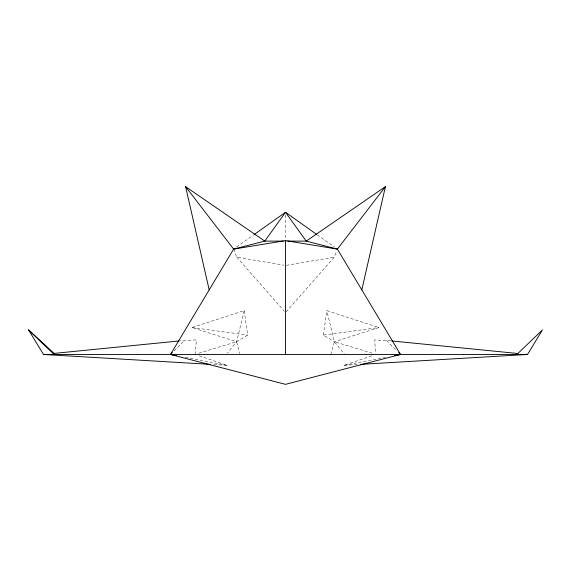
<?xml version="1.0" encoding="UTF-8"?>
<svg xmlns="http://www.w3.org/2000/svg" width="571" height="571" viewBox="0 0 571 571"><rect width="100%" height="100%" fill="white"/><g stroke="black" fill="none" stroke-linecap="round" stroke-linejoin="round"><path stroke-width="0.43" stroke-dasharray="2.85 2.14" d="M195.232 354.463L196.36 339.909L180.108 340.873M323.35 335.113L326.776 310.617L378.987 327.533L334.392 341.743L323.35 335.113L378.987 327.533M244.224 310.617L247.65 335.113L236.608 341.743L192.013 327.533L244.224 310.617L236.608 341.743L227.408 353.121M330.837 354.463L334.392 341.743L326.776 310.617M286.085 311.916L334.256 257.186L336.747 250.726M174.155 350.801L184.54 340.43M236.508 247.065L253.802 234.788M357.196 364.548L343.892 365.34L373.248 355.319M198.808 353.192L236.608 341.743L239.927 353.613M343.892 365.34L385.703 357.31M286.371 265.322L334.256 257.186M390.892 340.873L374.64 339.909L375.704 353.606M213.804 364.548L227.108 365.34L197.752 355.319M192.013 327.533L247.65 335.113M233.625 249.106L236.744 257.186L283.758 265.172M185.297 357.31L227.108 365.34M372.192 353.192L334.392 341.743L344.67 354.463M317.198 234.788L334.492 247.065M386.46 340.43L396.845 350.801M236.744 257.186L284.322 311.245M285.5 214.924L285.5 239.72"/><path stroke-width="0.86" d="M361.807 289.882L385.396 186.653L306.234 241.105L287.705 241.105M385.396 186.653L337.375 249.106L285.5 240.619L233.625 249.106L170.493 354.463L285.5 384.347L400.507 354.463L337.375 249.106L306.234 241.105L285.5 212.291L254.516 234.281M172.321 352.635L170.493 354.463L176.589 355.633M394.411 355.633L400.507 354.463L398.679 352.635M45.266 354.284L43.489 354.463L28.55 329.917L54.124 353.406L54.124 354.463L28.55 329.917M53.246 353.492L179.215 340.958M360.744 364.341L527.511 354.463L542.45 329.917L516.876 354.463L516.876 353.406M283.295 241.105L264.766 241.105L233.625 249.106L185.604 186.653L209.193 289.882M210.256 364.341L43.489 354.463L527.511 354.463L525.734 354.284M391.785 340.958L517.754 353.492M185.604 186.653L264.766 241.105L285.5 212.291L316.484 234.281M285.5 240.619L285.5 354.463"/></g></svg>
